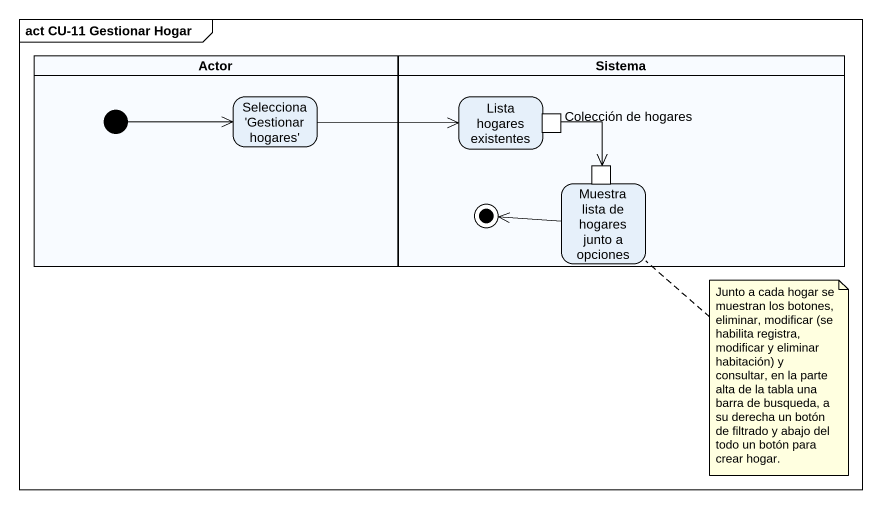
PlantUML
@startuml
mainframe act CU-11 Gestionar Hogar
hide empty description
state "Actor" as Actor_ <<partition>> {
  state "Selecciona 'Gestionar hogares'" as Selecciona_Gestionar_hogares
  [*] -right-> Selecciona_Gestionar_hogares
}
state Sistema <<partition>> {
  state "Lista hogares existentes" as Lista_hogares_existentes {
    state "Colección de hogares" as Colección_de_hogares <<outputPin>>
  }
  state "Muestra lista de hogares junto a opciones" as Muestra_lista_de_hogares {
    state pin1 <<inputPin>>
  }
  Muestra_lista_de_hogares -left-> [*]
}
Selecciona_Gestionar_hogares -right-> Lista_hogares_existentes
Colección_de_hogares --> pin1
note bottom of Muestra_lista_de_hogares : Junto a cada hogar se muestran los botones, eliminar, modificar (se habilita registra, modificar y eliminar habitación) y consultar, en la parte alta de la tabla una barra de busqueda, a su derecha un botón de filtrado y abajo del todo un botón para crear hogar.
@enduml
